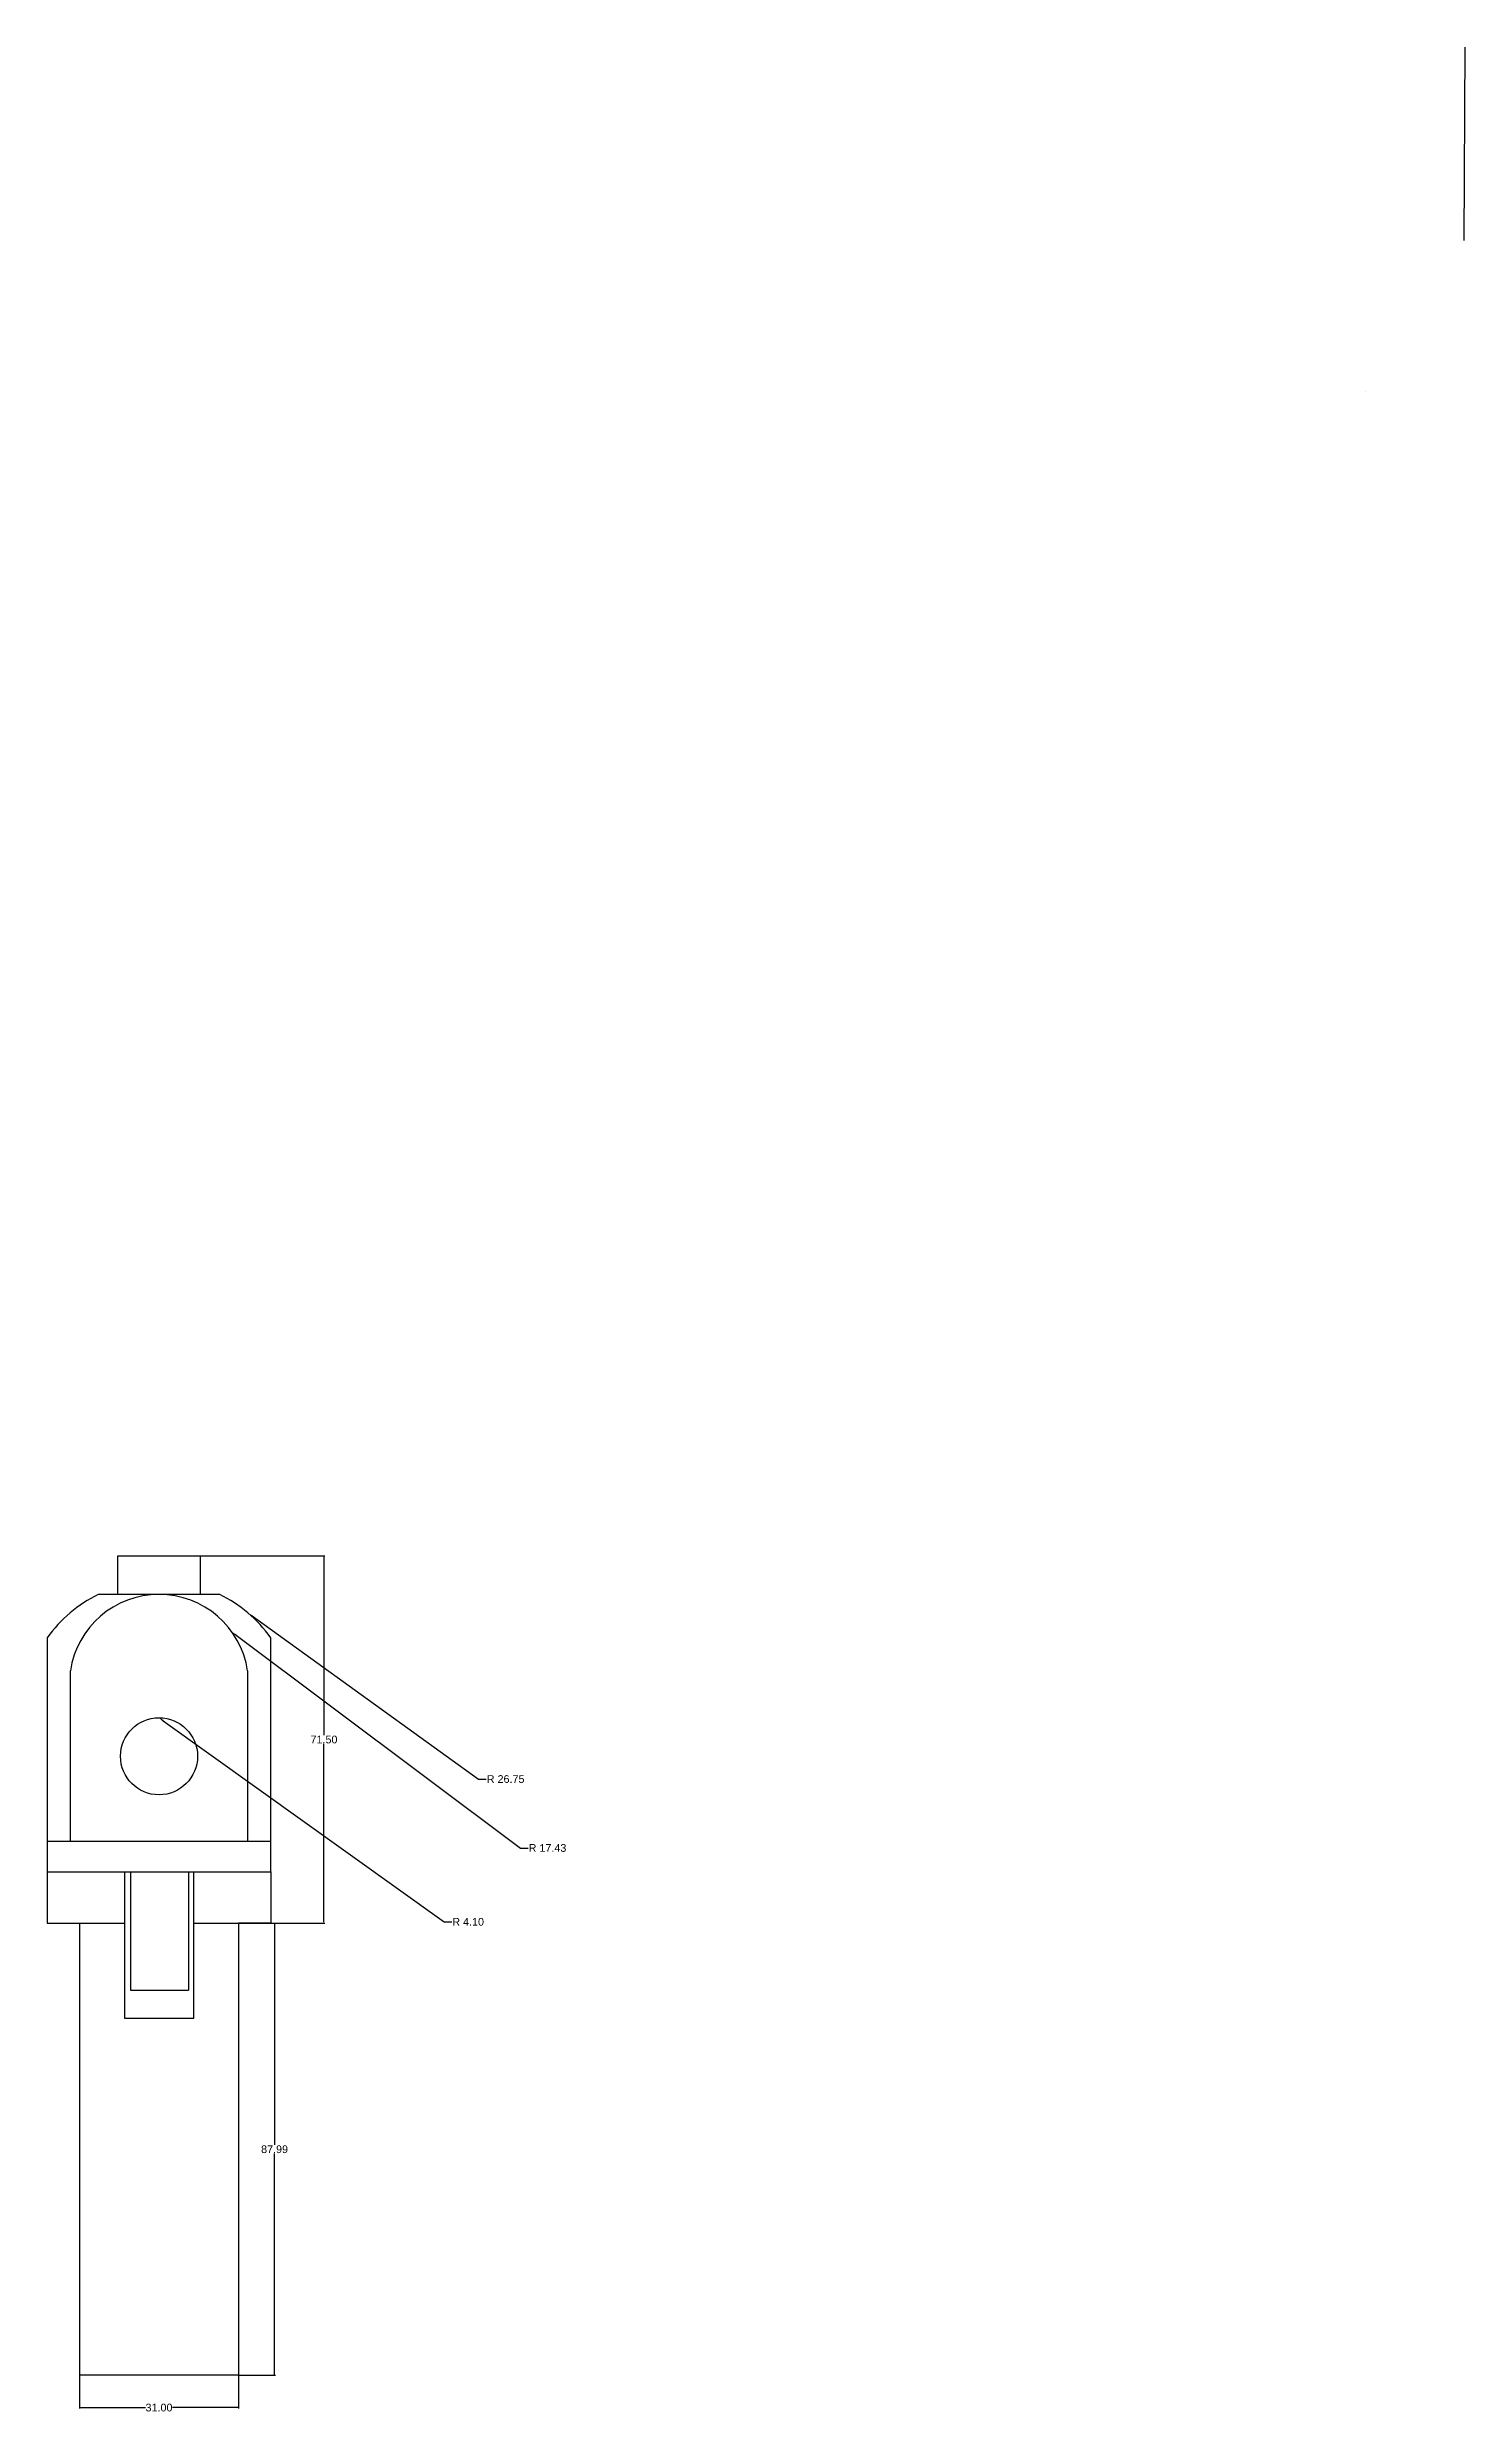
# Model space of a CAD drawing. Header units: millimetres. Extents: x 483 to 1696, y 600 to 1373.
# Drawn here: x 1419.8 to 1695.7, y 600.1 to 1060.5 of the extents above; entities that cross this region are included whole.
import ezdxf
from ezdxf import colors
from ezdxf.entities.mleader import LeaderData, LeaderLine
from ezdxf.math import Vec2, Vec3

# ---------------------------------------------------------------- set-up
doc = ezdxf.new("R2010")
doc.units = ezdxf.units.MM
doc.header["$MEASUREMENT"] = 0
for name, color, linetype in [('carcasa', 211, 'Continuous'), ('dimensiuni', 92, 'Continuous'), ('maner', 6, 'Continuous'), ('suport foregrip', 30, 'Continuous'), ('tragaci', 170, 'Continuous')]:
    doc.layers.add(name, color=color, linetype=linetype)
doc.styles.get("Standard").update_dxf_attribs({"font": 'arial.ttf'})
doc.dimstyles.get("Standard").update_dxf_attribs({"dimtxt": 0.18, "dimasz": 0.18, "dimexe": 0.18, "dimexo": 0.0625, "dimgap": 0.09, "dimtad": 0, "dimtih": 1, "dimtoh": 1, "dimdec": 4, "dimzin": 0, "dimdsep": 46, "dimtxsty": 'Standard', "dimcen": 0.09, "dimadec": 0, "dimazin": 0, "dimtfac": 1, "dimtdec": 4, "dimtofl": 0, "dimtmove": 0, "dimatfit": 3, "dimfxl": 1, "dimtolj": 1, "dimtzin": 0, "dimarcsym": 0})

# ---------------------------------------------------------------- blocks, each defined once
blk = doc.blocks.new('*D20')
at = {"layer": 'Defpoints', "color": 0, "transparency": 16777216}
for p in [(1457.01, 695.4), (1457.01, 607.41), (1464.01, 607.41)]:
    blk.add_point(p, dxfattribs=at)
at = {"layer": 'dimensiuni', "color": 0, "lineweight": -2, "transparency": 16777216}
for p, q in [((1457.08, 695.4), (1464.19, 695.4)), ((1464.01, 695.22), (1464.01, 652.26)), ((1464.01, 607.59), (1464.01, 650.55)), ((1457.08, 607.41), (1464.19, 607.41))]:
    blk.add_line(p, q, dxfattribs=at)
at = {"layer": 'dimensiuni', "color": 0, "transparency": 16777216}
for points in [[(1463.98, 695.22), (1464.04, 695.22), (1464.01, 695.4)], [(1463.98, 607.59), (1464.04, 607.59), (1464.01, 607.41)]]:
    blk.add_solid(points, dxfattribs=at)
at = {"layer": 'dimensiuni', "color": 0, "transparency": 16777216, "insert": (1464.01, 651.4), "char_height": 1.5, "attachment_point": 5}
blk.add_mtext('\\A1;87.99', dxfattribs=at)
blk = doc.blocks.new('*D21')
at = {"layer": 'Defpoints', "color": 0, "transparency": 16777216}
for p in [(1449.51, 766.9), (1463.26, 695.4), (1473.63, 695.4)]:
    blk.add_point(p, dxfattribs=at)
at = {"layer": 'dimensiuni', "color": 0, "lineweight": -2, "transparency": 16777216}
for p, q in [((1449.58, 766.9), (1473.81, 766.9)), ((1473.63, 766.72), (1473.63, 732)), ((1473.63, 695.58), (1473.63, 730.29)), ((1463.33, 695.4), (1473.81, 695.4))]:
    blk.add_line(p, q, dxfattribs=at)
at = {"layer": 'dimensiuni', "color": 0, "transparency": 16777216}
for points in [[(1473.6, 766.72), (1473.66, 766.72), (1473.63, 766.9)], [(1473.6, 695.58), (1473.66, 695.58), (1473.63, 695.4)]]:
    blk.add_solid(points, dxfattribs=at)
at = {"layer": 'dimensiuni', "color": 0, "transparency": 16777216, "insert": (1473.63, 731.15), "char_height": 1.5, "attachment_point": 5}
blk.add_mtext('\\A1;71.50', dxfattribs=at)
blk = doc.blocks.new('*D22')
at = {"layer": 'Defpoints', "color": 0, "transparency": 16777216}
for p in [(1426.01, 607.41), (1457.01, 607.41), (1457.01, 601.12)]:
    blk.add_point(p, dxfattribs=at)
at = {"layer": 'dimensiuni', "color": 0, "lineweight": -2, "transparency": 16777216}
for p, q in [((1426.01, 607.35), (1426.01, 600.94)), ((1457.01, 607.35), (1457.01, 600.94)), ((1426.19, 601.12), (1438.9, 601.12)), ((1456.83, 601.12), (1444.13, 601.12))]:
    blk.add_line(p, q, dxfattribs=at)
at = {"layer": 'dimensiuni', "color": 0, "transparency": 16777216}
for points in [[(1426.19, 601.15), (1426.19, 601.09), (1426.01, 601.12)], [(1456.83, 601.15), (1456.83, 601.09), (1457.01, 601.12)]]:
    blk.add_solid(points, dxfattribs=at)
at = {"layer": 'dimensiuni', "color": 0, "transparency": 16777216, "insert": (1441.51, 601.12), "char_height": 1.5, "attachment_point": 5}
blk.add_mtext('\\A1;31.00', dxfattribs=at)

msp = doc.modelspace()

# ---------------------------------------------------------------- linework, layer by layer
at = {"layer": 'carcasa'}
for p, q in [((1695.719, 1060.521, 141.524), (1695.538, 1022.95, 141.524)), ((1676.45, 993.543, 141.524), (1676.45, 993.543, 141.524)), ((1676.45, 993.543, 141.524), (1676.45, 993.543, 141.524)), ((1433.514, 759.397), (1433.514, 766.897)), ((1433.514, 766.897), (1449.514, 766.897)), ((1449.514, 766.897), (1449.514, 759.397)), ((1424.264, 711.397), (1424.264, 744.517)), ((1458.764, 744.517), (1458.764, 711.397)), ((1419.764, 711.397), (1419.764, 705.397)), ((1463.264, 705.397), (1463.264, 711.397)), ((1419.764, 705.397), (1434.764, 705.397)), ((1419.764, 705.397), (1419.764, 695.397)), ((1434.764, 705.397), (1435.964, 705.397)), ((1435.964, 705.397), (1463.264, 705.397)), ((1463.264, 705.397), (1463.264, 695.397)), ((1419.764, 695.397), (1434.764, 695.397)), ((1448.264, 695.397), (1457.014, 695.397)), ((1463.264, 695.397), (1457.014, 695.397))]:
    msp.add_line(p, q, dxfattribs=at)
at = {"layer": 'carcasa', "elevation": 141.524}
msp.add_lwpolyline([(1676.45, 993.543), (1676.45, 993.543)], close=True, dxfattribs=at)
at = {"layer": 'carcasa'}
for points in [[(1453.328, 759.397), (1429.7, 759.397)], [(1419.764, 750.97), (1419.764, 711.397), (1424.264, 711.397), (1458.764, 711.397), (1463.264, 711.397), (1463.264, 750.97)]]:
    msp.add_lwpolyline(points, dxfattribs=at)
msp.add_circle((1441.514, 727.897), 7.5, dxfattribs=at)
for centre, radius, start, end in [((1441.514, 735.397), 26.75, 116.20806, 144.39836), ((1441.514, 741.959), 17.439, 8.43696, 171.56304), ((1441.514, 735.397), 26.75, 35.60164, 63.79194)]:
    msp.add_arc(centre, radius, start, end, dxfattribs=at)
at = {"layer": 'maner'}
for p, q in [((1426.014, 695.397), (1426.014, 607.412)), ((1457.014, 695.397), (1457.014, 607.412)), ((1457.014, 607.412), (1426.014, 607.412))]:
    msp.add_line(p, q, dxfattribs=at)
at = {"layer": 'suport foregrip'}
for p, q in [((1435.964, 705.397), (1435.964, 682.397)), ((1447.264, 705.397), (1447.264, 682.397)), ((1435.964, 682.397), (1447.264, 682.397))]:
    msp.add_line(p, q, dxfattribs=at)
at = {"layer": 'tragaci'}
for p, q in [((1434.764, 705.397), (1434.764, 676.897)), ((1448.264, 676.897), (1448.264, 705.397)), ((1434.764, 676.897), (1448.264, 676.897))]:
    msp.add_line(p, q, dxfattribs=at)

# ---------------------------------------------------------------- dimensions: what is measured, and where the dimension line sits
at = {"layer": 'dimensiuni'}
for base, p1, p2, picture, middle in [((1473.632, 695.397), (1449.514, 766.897), (1463.264, 695.397), '*D21', (1473.632, 731.147)), ((1464.0138, 607.4118), (1457.0139, 695.3973), (1457.0139, 607.4118), '*D20', (1464.0138, 651.4045))]:
    dim = msp.add_linear_dim(base=base, p1=p1, p2=p2, angle=90, dimstyle='Standard', override={"dimtxt": 1.5, "dimdec": 2}, dxfattribs=at)
    dim.commit()
    dim.dimension.update_dxf_attribs({"geometry": picture, "text_midpoint": middle})
dim = msp.add_linear_dim(base=(1457.014, 601.116), p1=(1426.014, 607.412), p2=(1457.014, 607.412), dimstyle='Standard', override={"dimtxt": 1.5, "dimdec": 2}, dxfattribs=at)
dim.commit()
dim.dimension.update_dxf_attribs({"geometry": '*D22', "text_midpoint": (1441.514, 601.116)})

# ---------------------------------------------------------------- leaders
ml = msp.add_multileader_mtext('Standard', dxfattribs=at)
ml.set_content('{\\fArial|b0|i0|c238|p34;R 26.75}', color=256)
ml.set_leader_properties()
ml.build(insert=Vec2(0, 0))
ml.multileader.update_dxf_attribs({"dogleg_length": 1.5, "arrow_head_size": 1})
ctx = ml.context
ctx.base_point, ctx.char_height, ctx.arrow_head_size, ctx.landing_gap_size, ctx.plane_origin = Vec3(1505.237, 723.453), 1.5, 1, 0.09, Vec3(1458.817, 755.798)
notes = []
notes.append((ctx, [(0, (1, 1, 0), (1503.737, 723.453), (1, 0), 1.5, [(0, [(1458.817, 755.798)], 0, [])])]))
ctx.mtext.insert, ctx.mtext.flow_direction = Vec3(1505.327, 724.215), 5
ml = msp.add_multileader_mtext('Standard', dxfattribs=at)
ml.set_content('{\\fArial|b0|i0|c238|p34;R 17.43}', color=256)
ml.set_leader_properties()
ml.build(insert=Vec2(0, 0))
ml.multileader.update_dxf_attribs({"dogleg_length": 1.5, "arrow_head_size": 1})
ctx = ml.context
ctx.base_point, ctx.char_height, ctx.arrow_head_size, ctx.landing_gap_size, ctx.plane_origin = Vec3(1513.389, 710.037), 1.5, 1, 0.09, Vec3(1455.714, 752.08)
notes.append((ctx, [(0, (1, 1, 0), (1511.889, 710.037), (1, 0), 1.5, [(0, [(1455.714, 752.08)], 0, [])])]))
ctx.mtext.insert, ctx.mtext.flow_direction = Vec3(1513.479, 710.8), 5
ml = msp.add_multileader_mtext('Standard', dxfattribs=at)
ml.set_content('{\\fArial|b0|i0|c238|p34;R 4.10}', color=256)
ml.set_leader_properties()
ml.build(insert=Vec2(0, 0))
ml.multileader.update_dxf_attribs({"dogleg_length": 1.5, "arrow_head_size": 1})
ctx = ml.context
ctx.base_point, ctx.char_height, ctx.arrow_head_size, ctx.landing_gap_size, ctx.plane_origin = Vec3(1498.524, 695.663), 1.5, 1, 0.09, Vec3(1441.514, 735.397)
notes.append((ctx, [(0, (1, 1, 0), (1497.024, 695.663), (1, 0), 1.5, [(0, [(1441.514, 735.397)], 0, [])])]))
ctx.mtext.insert, ctx.mtext.flow_direction = Vec3(1498.614, 696.426), 5
for ctx, leaders in notes:
    for number, flags, end, landing, length, lines in leaders:
        leader = LeaderData()
        leader.index, (leader.has_last_leader_line, leader.has_dogleg_vector, leader.attachment_direction) = number, flags
        leader.last_leader_point, leader.dogleg_vector, leader.dogleg_length = Vec3(end), Vec3(landing), length
        for number, points, colour, breaks in lines:
            line = LeaderLine()
            line.index, line.vertices, line.color, line.breaks = number, Vec3.list(points), colors.encode_raw_color(colour), breaks
            leader.lines.append(line)
        ctx.leaders.append(leader)

doc.saveas('drawing.dxf')
